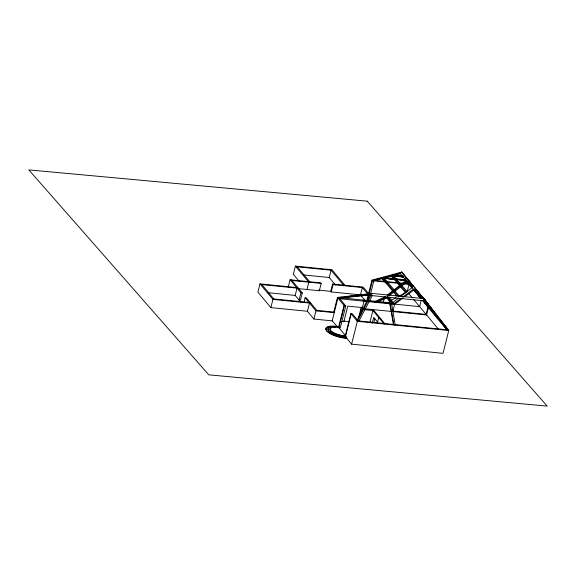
<?xml version="1.0" encoding="UTF-8"?>
<svg xmlns="http://www.w3.org/2000/svg" width="576" height="576" viewBox="0 0 576 576"><rect width="100%" height="100%" fill="white"/><g stroke="black" fill="none" stroke-linecap="round" stroke-linejoin="round"><path stroke-width="0.86" d="M297.907 287.676L259.97 283.867L257.904 292.09L270.857 307.606L307.426 311.278L313.898 319.039L332.179 320.875L337.118 326.39A15.026 4.918 14.1 0 0 326.758 330.682A15.026 4.918 14.1 0 0 346.831 338.033L346.752 338.335A15.026 4.918 14.1 0 1 328.565 332.654A15.026 4.918 14.1 0 1 330.026 326.506M270.857 307.606L272.923 299.39L259.97 283.867M288.209 287.179L290.066 279.778L320.688 282.859L321.178 283.435L319.342 290.743L298.094 288.612M344.916 285.286L331.963 269.77L295.394 266.098L293.335 274.32L298.966 281.066M300.65 301.975L295.186 295.43L297.022 288.122L260.46 284.45M290.066 279.778L300.91 292.781L299.074 300.082L300.442 300.226L302.278 292.918L291.434 279.922M307.001 289.505L308.83 282.197L295.394 266.098M304.099 301.882L305.114 297.821L306.49 297.958L317.333 310.961M307.426 311.278L309.485 303.062M313.898 319.039L315.965 310.824L305.114 297.821M335.477 284.99L329.242 277.517L331.078 270.216L295.884 266.681M332.575 284.047L333.058 284.63L362.311 287.568L360.475 294.876L331.222 291.938L330.739 291.355L332.575 284.047L363.197 287.122L369.137 294.235M331.222 291.938L333.058 284.63M315.965 310.824L334.246 312.66L333.763 312.077L337.435 297.461L371.988 293.4L423.979 298.62L448.762 330.502L443.023 353.34L351.605 344.16L345.607 336.967M332.179 320.875L337.918 298.044L370.159 294.624L371.988 293.4L357.343 321.322L351.605 344.16M338.566 327.334A11.066 3.622 14.1 0 0 330.566 330.444A11.066 3.622 14.1 0 0 345.686 335.873L338.566 327.334L344.066 305.417M337.435 297.461L344.39 305.806L338.89 327.722L340.258 327.859L345.766 305.942L339.293 298.181L337.918 298.044M341.251 321.386L343.865 321.646L347.767 306.122L362.398 307.591L361.908 307.008L359.525 316.498M345.362 335.484L350.87 313.56L352.238 313.704L357.682 320.227M346.831 338.033L345.607 336.175L351.194 313.949M358.387 318.499L361.21 307.289M360.648 314.554L364.003 301.198L363.031 300.031M366.667 301.241L368.302 294.746M368.518 293.89L371.974 280.13L401.803 272.045L425.736 301.003L370.886 295.495L369.396 293.702L370.764 293.846L368.986 294.055M367.373 300.953L372.456 280.714L371.974 280.13M370.44 294.343L373.831 280.85L373.342 280.274L384.782 281.419M369.893 322.502L373.133 309.607L384.97 323.791M372.24 323.222L373.702 317.412L377.59 322.07L378.734 317.498M373.824 322.531L374.861 318.377M383.227 302.4L384.077 299.023M423.065 300.463L428.45 307.67L426.614 314.971L392.789 311.58L394.625 304.272L403.243 297.864M407.189 291.694L409.025 284.386L406.642 281.052M421.286 300.139L419.652 306.634L393.84 304.042M427.961 307.087L426.132 314.395L392.306 310.997L392.789 311.58M356.861 320.738L370.159 294.624M358.711 321.458L372.254 295.632M397.807 276.214L403.121 276.977L393.329 275.58L403.682 276.638L393.329 275.58L401.256 285.048L391.99 275.458L406.274 292.133L405.49 292.745L391.608 276.091L391.99 275.458L393.365 275.58L393.17 275.904L400.651 273.636M392.976 276.235L393.264 275.753M393.012 276.178L393.242 275.796M400.975 272.83L401.803 272.045L402.934 273.564M388.159 295.301L392.983 291.564M399.974 286.142L393.775 290.952L382.666 277.97L384.588 278.417L394.099 289.836M406.562 281.038L400.766 285.53L399.492 285.566L393.286 290.369M389.527 295.445L393.667 292.234M400.658 286.812L395.143 291.089L393.775 290.952L398.174 296.23M404.942 278.46L406.346 280.498L383.436 278.266L392.177 275.918L390.802 275.774L400.766 285.53L402.134 285.667L407.29 281.671M386.1 277.546L383.22 278.28L384.588 278.417L386.1 277.546L384.732 277.409L382.428 278.892L381.629 278.244L382.723 278.64M386.986 295.258L392.501 290.981L396.857 296.201M406.08 280.462L400.284 284.954L391.608 276.091M392.285 302.969L398.491 298.159M400.658 296.482L412.078 287.64M401.155 298.26L393.257 304.135L390.629 300.989M402.588 297.194L413.359 289.181M404.676 296.798L414.734 289.318M401.803 272.045L400.09 273.276L372.456 280.714L385.265 282.002M421.999 298.519L423.216 297.706L420.602 297.857L399.607 272.693M404.964 282.895L407.196 281.606M390.578 300.672L396.115 297.677M398.484 296.395L405.605 292.55M368.575 301.126L374.486 301.716L385.351 296.633M387.648 296.806L374.969 302.299L374.486 301.716M376.344 302.436L389.023 296.942M386.964 282.773L385.992 283.169L381.629 278.244L383.083 278.791L381.629 278.244L386.964 282.773L382.666 277.97M375.941 279.569L378.54 278.87M373.831 280.85L382.37 278.554L392.501 290.981M383.22 278.28L384.034 278.107M339.689 297.497L342.353 297.18M344.131 296.971L346.795 296.662M349.459 296.345L352.123 296.035M353.894 295.826L356.558 295.51M359.222 295.2L361.886 294.89M364.55 294.574L366.329 294.365M339.293 298.181L369.785 294.948M384.588 278.417L405.857 279.914L406.346 280.498L396.742 279.49M398.556 276.178L401.069 276.401M394.301 275.702L393.602 275.616M394.387 275.731L393.718 275.63L395.136 275.774M392.861 275.018L403.2 276.055M393.862 276.077L403.157 277.02M394.898 279.238L387.101 278.453L394.992 279.302M396.634 279.41L406.166 280.368M386.539 281.599L403.258 283.277M405.022 283.45L408.542 283.802L411.854 287.784M387.029 282.175L401.983 283.68M403.747 283.86L409.025 284.386M303.43 274.925L329.242 277.517M291.924 280.498L321.178 283.435M422.525 300.564L447.386 330.365L424.368 300.866L423.979 298.62L435.924 314.698M330.739 291.355L318.852 290.16L319.342 290.743M428.472 304.769L424.246 299.21M300.91 292.781L302.278 292.918M340.531 297.77L367.387 300.47M369.13 300.643L376.099 301.342M377.842 301.522L390.038 302.746M363.514 300.614L366.89 300.953M376.718 301.939L389.671 303.242M392.767 303.552L391.399 303.415L391.882 303.998M339.775 298.764L394.625 304.272L394.142 303.689M428.45 307.67L429.818 307.807L427.14 304.193M267.912 292.687L295.186 295.43M344.39 305.806L345.766 305.942M273.809 298.944L309.002 302.479M272.923 299.39L310.86 303.199M364.694 308.758L391.003 311.4M364.464 309.672L372.902 310.514L384.257 324.122M316.85 310.378L333.763 312.077M358.229 320.882L393.422 324.41L393.912 324.994L389.167 297.331M349.402 321.667L343.382 321.062L343.865 321.646M385.027 277.682L405.857 279.914M393.862 275.645L395.309 275.854M396.029 279.382L394.2 277.488L395.935 279.382M397.253 280.634L400.918 284.414M397.116 280.642L401.256 285.048M425.664 301.478L422.374 297.54L425.081 300.852M426.758 302.789L427.853 304.106L426.722 302.825M429.682 306.367L428.918 305.446L431.374 308.729M441.763 322.114L439.049 318.866L437.674 318.722L423.914 300.463M443.39 324.065L448.762 330.502L357.343 321.322L350.87 313.56M419.911 296.086L421.006 297.403M423.742 300.686L427.032 304.625M416.974 292.637L418.428 294.322M420.97 297.432L419.328 295.459L420.912 297.583M423.166 300.06L427.543 305.309M417.01 293.285L420.833 297.936M413.561 289.822L420.919 298.649M402.134 285.667L407.095 291.614M408.888 293.731L412.286 297.806M413.424 299.16L438.358 329.047M399.55 296.366L394.661 290.513M390.902 299.808L393.106 302.45M387.331 297.036L388.98 299.009M386.51 297.554L389.808 301.514M361.829 286.985L367.754 294.091M361.022 295.531L364.831 300.096M330.595 269.633L343.541 285.149M297.252 266.818L309.715 281.758M338.486 327.643L337.838 326.866A13.046 4.27 14.1 0 0 328.666 330.566A13.046 4.27 14.1 0 0 346.255 336.953M261.828 284.587L274.291 299.527M407.952 280.152L413.014 286.229L408.931 280.742M405.648 277.466L406.771 278.813L405.137 276.775L405.439 277.25M407.902 280.166L409.586 282.19M410.71 283.543L411.84 284.897M412.013 287.287L406.93 281.182L411.962 287.294M413.705 289.318L416.527 292.709L414.058 289.411M413.662 289.332L420.998 298.663M425.009 300.132L448.272 329.918L394.798 324.554L395.28 325.13L390.542 297.468M424.188 300.701L446.904 329.782M433.339 311.357L434.333 312.674M436.802 315.972L437.789 317.29M417.557 293.27L418.075 293.954M423.036 300.578L427.478 306.504M414.05 289.332L420.984 298.591M416.203 289.469L418.723 292.86M414.922 287.928L417.982 292.039M419.515 294.098L420.494 295.416M409.406 281.326L412.985 286.121M404.374 275.803L402.451 272.981L425.736 301.003L425.11 300.139M388.598 297.331L393.422 324.41M335.477 326.513A15.026 4.918 14.1 0 1 337.039 326.7M346.183 337.255A13.046 4.27 14.1 0 1 330.595 332.568A13.046 4.27 14.1 0 1 330.782 327.096M345.607 336.175A11.066 3.622 14.1 0 1 332.899 332.626A11.066 3.622 14.1 0 1 331.265 327.845M333.137 327.427A11.066 3.622 14.1 0 1 335.606 327.355M367.229 201.168L28.8 169.884L208.778 374.832L547.2 406.116L367.229 201.168"/></g></svg>
